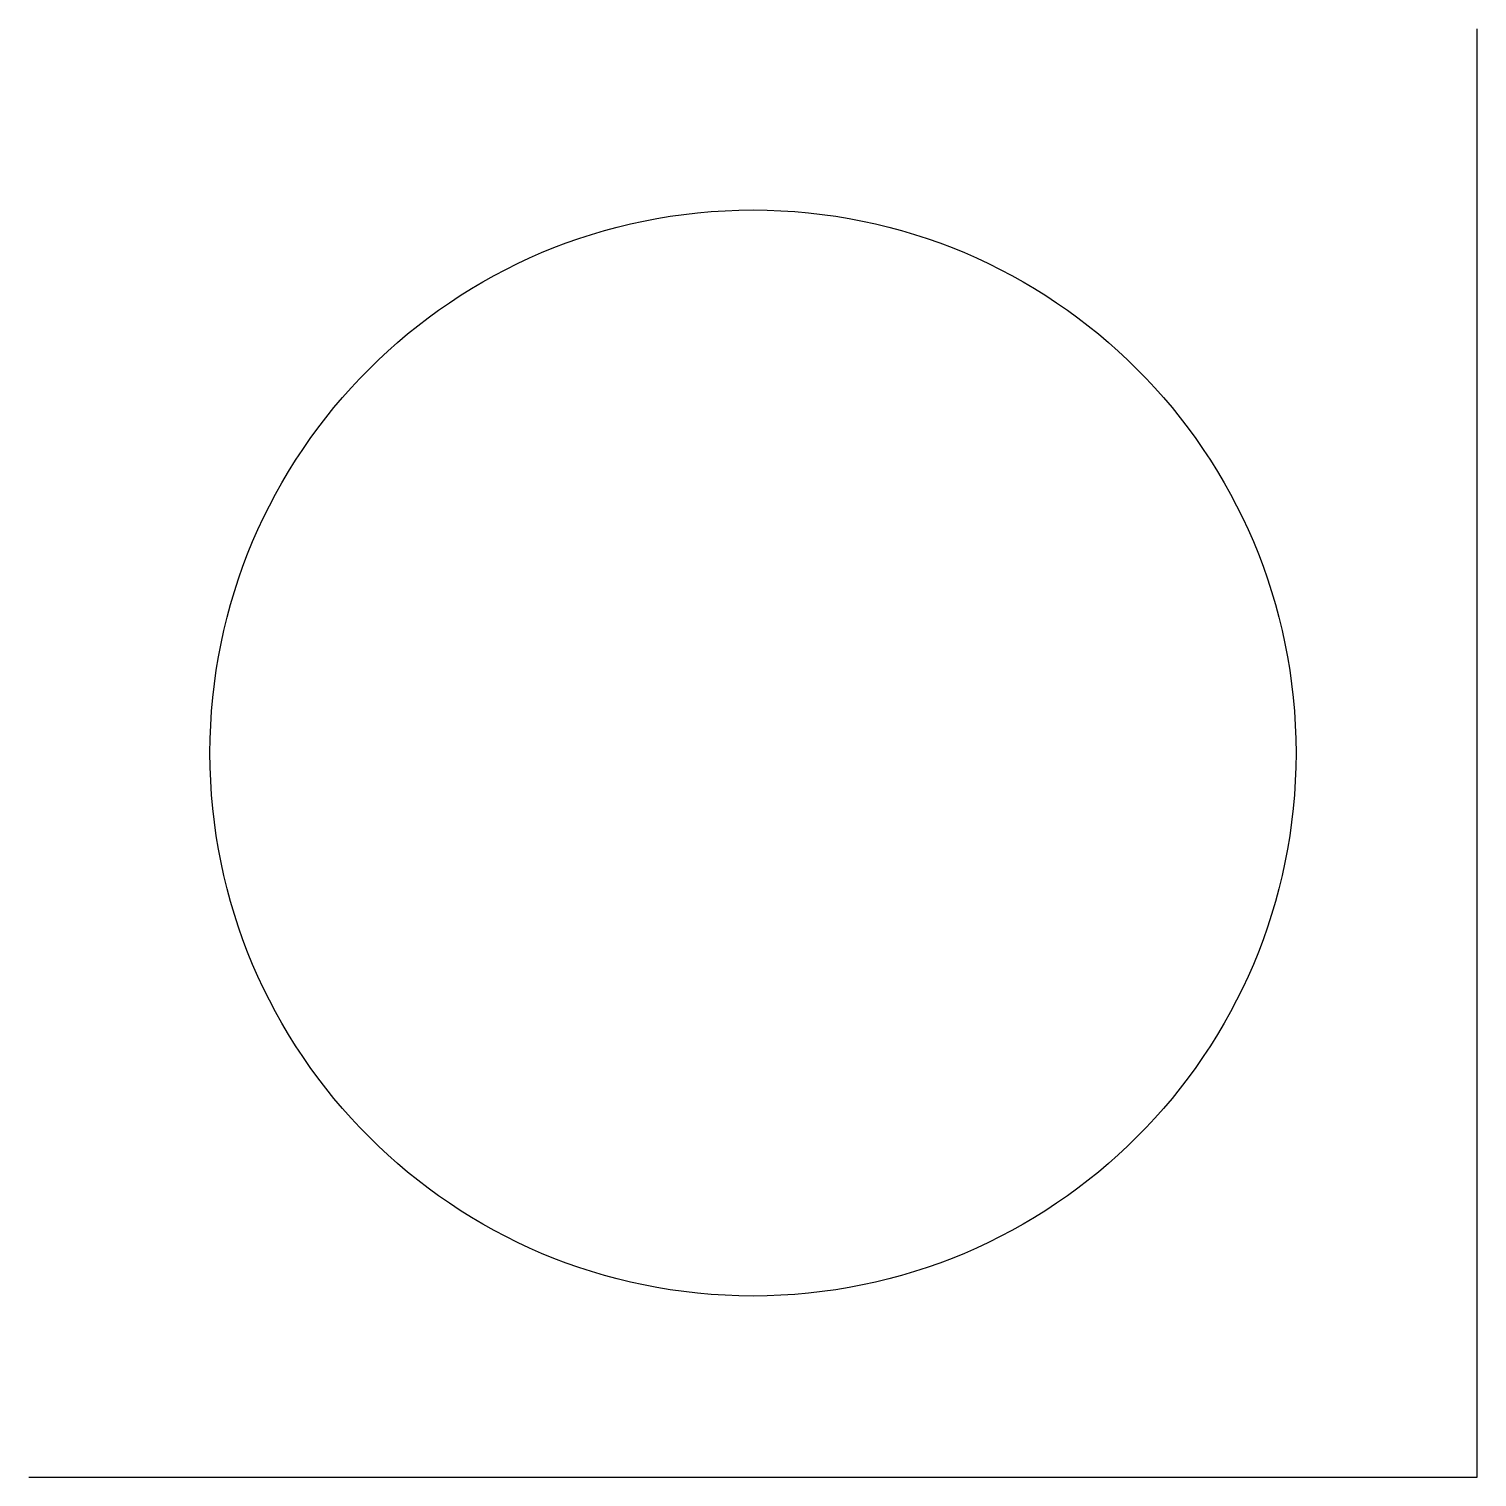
# Model space of a CAD drawing. Extents: x 10 to 90, y 10 to 90.
import ezdxf

# ---------------------------------------------------------------- set-up
doc = ezdxf.new("R2010")
doc.units = 0
doc.layers.get('0').update_dxf_attribs({"linetype": 'CONTINUOUS'})
doc.layers.add('Walls', color=1, linetype='CONTINUOUS')

msp = doc.modelspace()

# ---------------------------------------------------------------- linework, layer by layer
msp.add_line((10, 10), (90, 10))
at = {"layer": 'Walls'}
msp.add_line((90, 10), (90, 90), dxfattribs=at)
msp.add_circle((50, 50), 30, dxfattribs=at)

doc.saveas('drawing.dxf')
